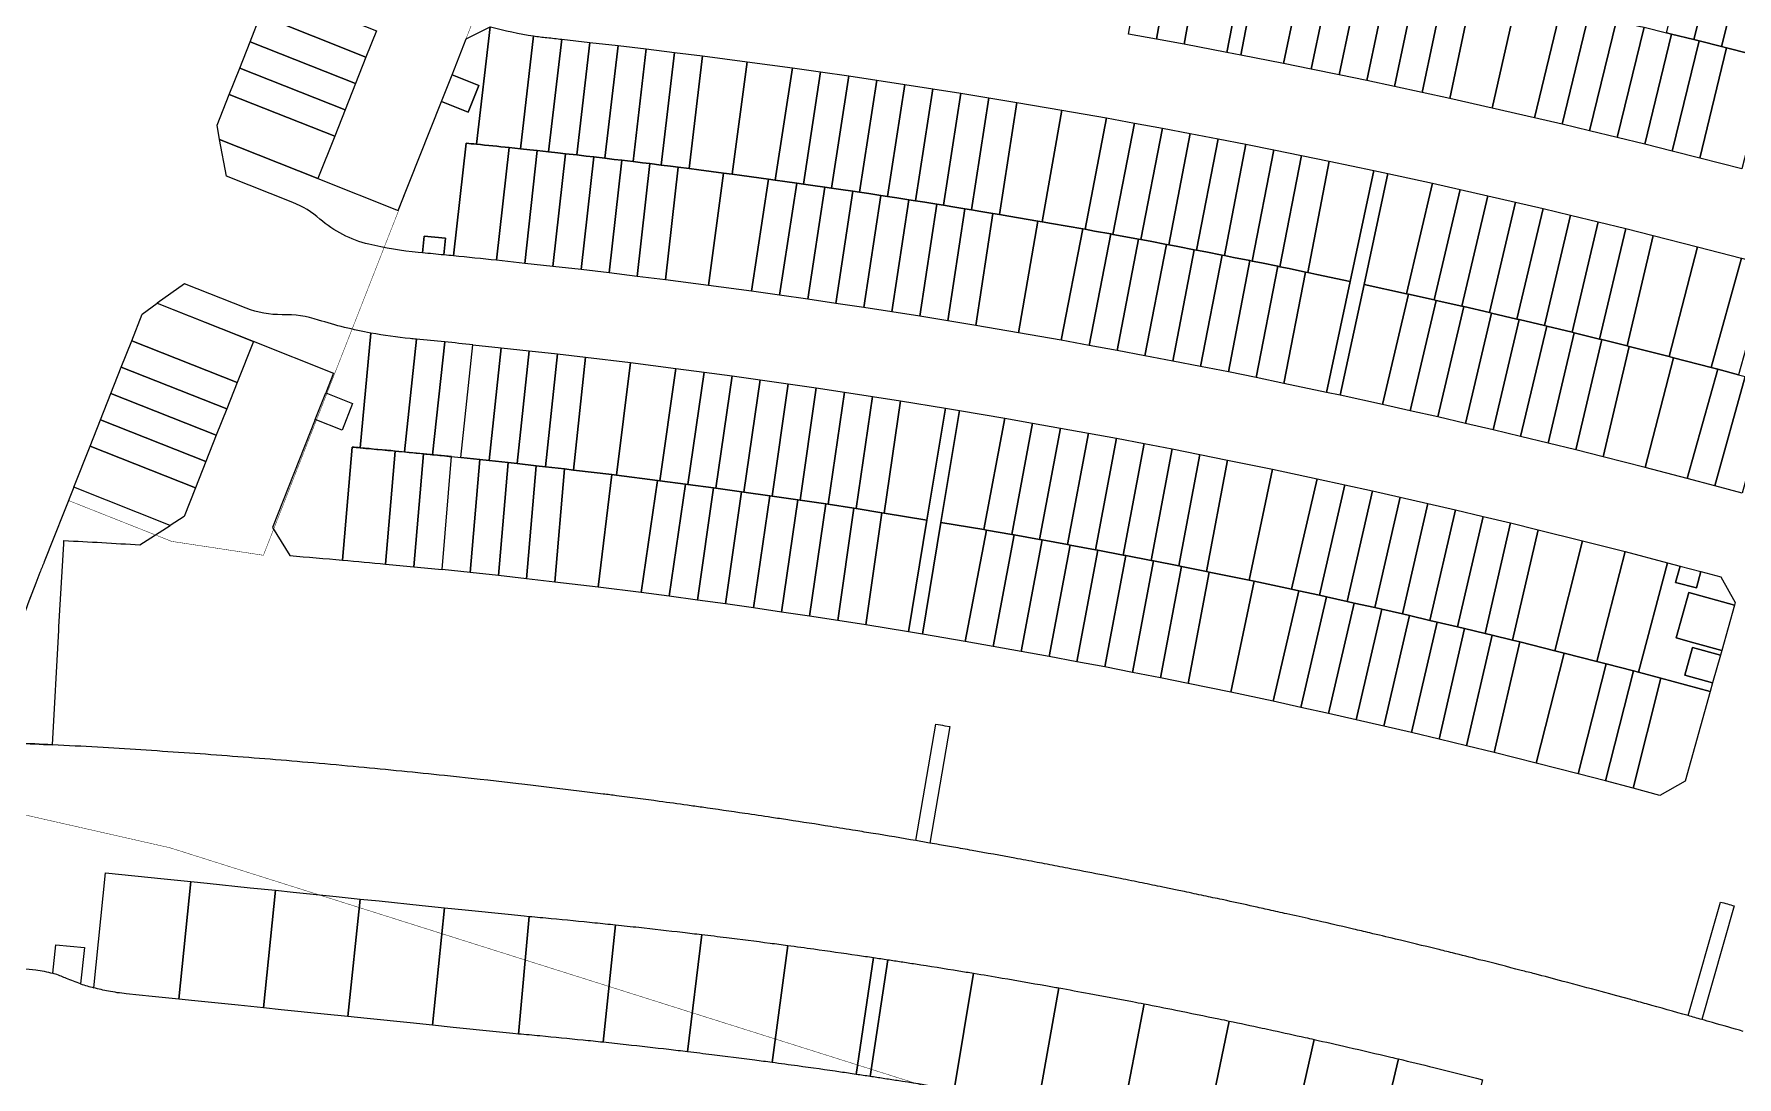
# Model space of a CAD drawing. Header units: centimetres. Extents: x -6122352 to 6876996, y -1694241 to 2592194.
# Drawn here: x -4150355 to -3789926, y -14564 to 206127 of the extents above; entities that cross this region are included whole.
import ezdxf

# ---------------------------------------------------------------- set-up
doc = ezdxf.new("R2010")
doc.units = ezdxf.units.CM
doc.header["$MEASUREMENT"] = 0
for name, color, linetype, lineweight, true_color in [('23585-XR-AR-DAMAC PLOT LIMITS$0$1-End units', 7, 'Continuous', 5, 0xf8991e), ('23585-XR-AR-DAMAC PLOT LIMITS$0$1-Open Space', 7, 'Continuous', 5, 0x90cf5a), ('23585-XR-AR-DAMAC PLOT LIMITS$0$1-Utility', 7, 'Continuous', 5, 0x8db1ff)]:
    doc.layers.add(name, color=color, linetype=linetype, lineweight=lineweight, true_color=true_color)
for name, color, linetype, lineweight in [('23585-XR-AR-DAMAC PLOT LIMITS$0$1-LV3', 231, 'Continuous', 5), ('23585-XR-AR-DAMAC PLOT LIMITS$0$1-Mid units', 41, 'Continuous', 5), ('A-ANNO-TEXT', 3, 'Continuous', 25)]:
    doc.layers.add(name, color=color, linetype=linetype, lineweight=lineweight)
doc.layers.add('23585-XR-AR-DAMAC PLOT LIMITS$0$D-Phase New', color=7, linetype='Continuous', true_color=0x000080)
doc.layers.add('23585-XR-AR-DAMAC PLOT LIMITS$0$PLOT_NUMBER', color=7, linetype='Continuous')
doc.layers.add('@MI-REF LAYER', color=7, linetype='Continuous')

# ---------------------------------------------------------------- blocks, each defined once
blk = doc.blocks.new('23585-XR-AR-DAMAC PLOT LIMITS')
at = {"layer": '23585-XR-AR-DAMAC PLOT LIMITS$0$1-End units', "color": 251, "true_color": 0x636466}
for points in [[(497066.56, 2769934.48), (497070.63, 2769937.14), (497074.56, 2769939.7), (497087.61, 2769919.55), (497079.91, 2769914.54)], [(497028.78, 2769909.02), (497030.43, 2769910.16), (497036.65, 2769914.44), (497050.01, 2769894.5), (497042.45, 2769889.29)], [(497020.94, 2769903.56), (497025.5, 2769906.74), (497028.78, 2769909.02), (497042.45, 2769889.29), (497034.91, 2769884.04)], [(497114.25, 2769886.4), (497107.33, 2769881.92), (497106.54, 2769881.41), (497093.43, 2769901.51), (497101.54, 2769906.76)], [(497106.54, 2769881.41), (497099.24, 2769876.63), (497098.85, 2769876.37), (497085.35, 2769896.22), (497093.43, 2769901.51)], [(497115.45, 2769887.17), (497128.14, 2769866.8), (497120.42, 2769861.81), (497107.33, 2769881.92), (497114.25, 2769886.4)], [(497005.65, 2769863.08), (496998.25, 2769857.63), (496983.94, 2769876.9), (496991.31, 2769882.33), (496991.67, 2769882.59)], [(497107.33, 2769881.92), (497120.42, 2769861.81), (497112.73, 2769856.77), (497099.24, 2769876.63), (497106.54, 2769881.41)], [(496995.83, 2769855.85), (496988.48, 2769850.35), (496973.87, 2769869.4), (496974.16, 2769869.62), (496981.53, 2769875.11)], [(497059.15, 2769849.38), (497051.64, 2769844.08), (497037.73, 2769863.64), (497045.66, 2769869.23)], [(497049.19, 2769842.35), (497043.35, 2769838.17), (497041.72, 2769837), (497027.43, 2769856.28), (497035.28, 2769861.9)], [(497151.43, 2769831.49), (497150.48, 2769830.88), (497145.44, 2769827.62), (497143.74, 2769826.51), (497130.65, 2769846.63), (497138.46, 2769851.68)], [(497073.03, 2769829.8), (497065.55, 2769824.53), (497051.64, 2769844.08), (497059.15, 2769849.38), (497059.54, 2769849.65)], [(497136.08, 2769821.5), (497122.87, 2769841.54), (497130.65, 2769846.63), (497143.74, 2769826.51), (497137.78, 2769822.62)], [(497063.11, 2769822.79), (497055.64, 2769817.44), (497041.34, 2769836.72), (497041.72, 2769837), (497043.35, 2769838.17), (497049.19, 2769842.35)], [(497128.41, 2769816.42), (497114.81, 2769836.19), (497122.87, 2769841.54), (497136.08, 2769821.5), (497129.7, 2769817.28)], [(497175.05, 2769823.19), (497173.68, 2769817.22), (497168.71, 2769814.06), (497155.53, 2769834.12), (497164.67, 2769839.91)], [(497003.16, 2769808.41), (497002.78, 2769808.12), (496997.46, 2769804.04), (496995.87, 2769802.82), (496981.21, 2769821.81), (496988.87, 2769827.7)], [(497137.78, 2769822.62), (497143.74, 2769826.51), (497145.44, 2769827.62), (497158.62, 2769807.56), (497150.96, 2769802.56)], [(497129.7, 2769817.28), (497136.08, 2769821.5), (497137.78, 2769822.62), (497150.96, 2769802.56), (497143.29, 2769797.49)], [(496995.87, 2769802.82), (496995.12, 2769802.23), (496990.19, 2769798.41), (496988.61, 2769797.18), (496973.58, 2769815.89), (496981.21, 2769821.81)], [(497017.08, 2769788.85), (497009.8, 2769783.25), (496995.12, 2769802.23), (496995.87, 2769802.82), (496997.46, 2769804.04), (497002.78, 2769808.12)], [(497081.39, 2769783.86), (497067.39, 2769803.35), (497075.27, 2769808.98), (497088.87, 2769789.21), (497082.25, 2769784.48)], [(497009.8, 2769783.25), (497002.54, 2769777.61), (496987.49, 2769796.3), (496988.61, 2769797.18), (496990.19, 2769798.41), (496995.12, 2769802.23)], [(497073.95, 2769778.48), (497059.55, 2769797.69), (497067.39, 2769803.35), (497081.39, 2769783.86), (497074.39, 2769778.81)], [(497082.25, 2769784.48), (497088.87, 2769789.21), (497090.13, 2769790.1), (497103.72, 2769770.32), (497096.24, 2769764.98)], [(496951.2, 2769767.11), (496950.1, 2769766.2), (496945.67, 2769762.52), (496944.13, 2769761.23), (496928.74, 2769779.64), (496936.16, 2769785.82)], [(497074.39, 2769778.81), (497081.39, 2769783.86), (497082.25, 2769784.48), (497096.24, 2769764.98), (497088.79, 2769759.6)], [(496944.13, 2769761.23), (496942.67, 2769760.01), (496938.64, 2769756.62), (496937.11, 2769755.32), (496921.42, 2769773.49), (496928.74, 2769779.64)], [(497035.55, 2769749.69), (497028.29, 2769744.04), (497013.47, 2769762.92), (497021.15, 2769768.89)], [(496965.15, 2769747.5), (496958.09, 2769741.62), (496942.67, 2769760.01), (496944.13, 2769761.23), (496945.67, 2769762.52), (496950.1, 2769766.2)], [(496958.09, 2769741.62), (496951.06, 2769735.7), (496935.28, 2769753.78), (496937.11, 2769755.32), (496938.64, 2769756.62), (496942.67, 2769760.01)], [(497025.93, 2769742.19), (497018.72, 2769736.5), (497003.52, 2769755.08), (497011.11, 2769761.07)], [(497050.37, 2769730.81), (497043.11, 2769725.17), (497028.29, 2769744.04), (497035.55, 2769749.69), (497035.98, 2769750.02)], [(497040.75, 2769723.32), (497033.54, 2769717.62), (497018.33, 2769736.19), (497018.72, 2769736.5), (497025.93, 2769742.19)], [(496974.57, 2769700.16), (496958.99, 2769718.42), (496966.38, 2769724.68), (496981.58, 2769706.1), (496981.19, 2769705.78)], [(496967.6, 2769694.18), (496951.72, 2769712.18), (496958.99, 2769718.42), (496974.57, 2769700.16), (496973.81, 2769699.51)], [(496885.56, 2769695.93), (496865.45, 2769686.16), (496862.83, 2769687.81), (496859.76, 2769694.12), (496881.35, 2769704.61)], [(496973.81, 2769699.51), (496974.57, 2769700.16), (496981.19, 2769705.78), (496996.4, 2769687.21), (496989.39, 2769681.26)], [(496966.12, 2769692.9), (496967.6, 2769694.18), (496973.81, 2769699.51), (496989.39, 2769681.26), (496982.39, 2769675.24)], [(496901.75, 2769662.6), (496905.84, 2769654.19), (496884.25, 2769643.7), (496881.62, 2769649.13), (496882.07, 2769653.04)], [(496918.56, 2769623.29), (496898.82, 2769613.71), (496894.74, 2769622.12), (496916.33, 2769632.6), (496919.16, 2769626.78)]]:
    blk.add_lwpolyline(points, close=True, dxfattribs=at)
for points in [[(496909.86, 2769731.79), (496908.07, 2769730.21, 0.001024), (496902.87, 2769725.58), (496886.53, 2769744.5), (496886.55, 2769744.58, 0.031447), (496894.14, 2769750)], [(496923.85, 2769712.12, 0.001268), (496917.02, 2769706.04), (496901.24, 2769724.13, -0.000322), (496902.87, 2769725.58, -0.001024), (496908.07, 2769730.21)], [(496924.72, 2769688.36, 0.000205), (496923.71, 2769687.45, -0.022188), (496917.27, 2769682.13), (496933.65, 2769664.06, -0.001436), (496940.6, 2769670.36)], [(496939.14, 2769669.05, 0.001136), (496933.65, 2769664.06, 0.000265), (496932.37, 2769662.89), (496948.64, 2769645.24, -0.001422), (496955.41, 2769651.4)]]:
    blk.add_lwpolyline(points, format="xyb", close=True, dxfattribs=at)
at = {"layer": '23585-XR-AR-DAMAC PLOT LIMITS$0$1-LV3', "color": 251, "true_color": 0x636466}
for points in [[(497206.41, 2769728.02), (497205.34, 2769727.32, 0.001793), (497197.71, 2769722.26, 0.001482), (497191.44, 2769718.04), (497177.42, 2769738.74, -0.001482), (497183.82, 2769743.05, -0.001793), (497191.6, 2769748.2), (497192.7, 2769748.92)], [(497191.44, 2769718.04, 0.000311), (497190.12, 2769717.15, 0.001793), (497182.57, 2769711.99, 0.000847), (497176.6, 2769707.84), (497162.32, 2769728.36, -0.000849), (497168.37, 2769732.56, -0.001797), (497176.08, 2769737.84, -0.000311), (497177.42, 2769738.74)], [(497176.6, 2769707.84, 0.00022), (497175.05, 2769706.77, 0.001331), (497169.5, 2769702.86, 0.000463), (497167.57, 2769701.49, 0.001365), (497161.91, 2769697.44), (497147.32, 2769717.75, -0.001365), (497153.1, 2769721.87, -0.000463), (497155.06, 2769723.27, -0.001334), (497160.74, 2769727.26, -0.000222), (497162.32, 2769728.36)], [(497161.91, 2769697.44, 0.000429), (497160.13, 2769696.17, 0.001793), (497152.73, 2769690.79, 0.001306), (497147.37, 2769686.84), (497132.49, 2769706.93, -0.001306), (497137.96, 2769710.96, -0.001793), (497145.51, 2769716.44, -0.000428), (497147.32, 2769717.75)], [(497147.37, 2769686.84, 0.000487), (497145.37, 2769685.36, 0.001793), (497138.05, 2769679.87, 0.001248), (497132.97, 2769676.02), (497117.82, 2769695.91, -0.001248), (497122.99, 2769699.83, -0.001793), (497130.46, 2769705.42, -0.000487), (497132.49, 2769706.93)], [(497132.97, 2769676.02, 0.000546), (497130.76, 2769674.33, 0.001793), (497123.52, 2769668.74, 0.001189), (497118.74, 2769665.01), (497103.3, 2769684.68, -0.001189), (497108.17, 2769688.48, -0.001793), (497115.56, 2769694.18, -0.000546), (497117.82, 2769695.91)], [(497118.74, 2769665.01, 0.000605), (497116.31, 2769663.1, 0.001793), (497109.15, 2769657.41, 0.000588), (497106.81, 2769655.53, 0.000542), (497104.66, 2769653.8), (497088.94, 2769673.24, -0.000542), (497091.14, 2769675.01, -0.000588), (497093.53, 2769676.93, -0.001793), (497100.83, 2769682.73, -0.000605), (497103.3, 2769684.68)], [(497102.33, 2769651.91, 0.000663), (497099.7, 2769649.77, 0.001793), (497092.63, 2769643.96, 0.001071), (497088.43, 2769640.46), (497072.4, 2769659.65, -0.001071), (497076.69, 2769663.21, -0.001793), (497083.89, 2769669.14, -0.000663), (497086.57, 2769671.32)], [(497088.43, 2769640.46, 0.000722), (497085.61, 2769638.1, 0.001793), (497078.63, 2769632.18, 0.001013), (497074.7, 2769628.82), (497058.4, 2769647.78, -0.001013), (497062.4, 2769651.21, -0.001793), (497069.52, 2769657.24, -0.000722), (497072.4, 2769659.65)], [(497074.7, 2769628.82, 0.000781), (497071.68, 2769626.22, 0.001793), (497064.79, 2769620.21, 0.000953), (497061.14, 2769617), (497044.58, 2769635.72, -0.000953), (497048.29, 2769639, -0.001793), (497055.33, 2769645.13, -0.000781), (497058.4, 2769647.78)], [(497061.14, 2769617, 0.000841), (497057.93, 2769614.15, 0.001793), (497051.12, 2769608.04, 0.000894), (497047.74, 2769604.97), (497030.92, 2769623.46, -0.000894), (497034.36, 2769626.59, -0.001793), (497041.3, 2769632.82, -0.000841), (497044.58, 2769635.72)], [(496993.73, 2769556.93), (496989.48, 2769553.14), (496985.39, 2769549.5, -0.021628), (496982.42, 2769547.08, -0.017896), (496979.8, 2769545.28), (496963.56, 2769563.55), (496972.86, 2769571.82), (496977.12, 2769575.61)]]:
    blk.add_lwpolyline(points, format="xyb", close=True, dxfattribs=at)
for points in [[(497030.92, 2769623.46), (497047.74, 2769604.97), (497046.84, 2769604.15), (497044.17, 2769601.78), (497037.34, 2769595.7), (497034.09, 2769592.81), (497017.47, 2769611.49), (497020.72, 2769614.38), (497027.56, 2769620.46), (497030.11, 2769622.73)], [(497017.47, 2769611.49), (497034.09, 2769592.81), (497030.5, 2769589.62), (497023.66, 2769583.54), (497020.64, 2769580.85), (497004.02, 2769599.53), (497007.05, 2769602.22), (497013.89, 2769608.3)], [(497004.02, 2769599.53), (497020.64, 2769580.85), (497016.83, 2769577.46), (497009.99, 2769571.38), (497007.19, 2769568.89), (496990.57, 2769587.57), (496993.37, 2769590.06), (497000.21, 2769596.14)], [(496990.57, 2769587.57), (497007.19, 2769568.89), (497003.15, 2769565.3), (496996.31, 2769559.22), (496993.73, 2769556.93), (496977.12, 2769575.61), (496979.7, 2769577.9), (496986.54, 2769583.98)]]:
    blk.add_lwpolyline(points, close=True, dxfattribs=at)
at = {"layer": '23585-XR-AR-DAMAC PLOT LIMITS$0$1-Mid units', "color": 251, "true_color": 0x636466}
for points in [[(497065.61, 2769933.86), (497052.44, 2769953.92), (497057.46, 2769957.21), (497070.63, 2769937.14), (497066.56, 2769934.48)], [(497060.6, 2769930.56), (497047.43, 2769950.62), (497052.44, 2769953.92), (497065.61, 2769933.86), (497061.54, 2769931.18)], [(497055.6, 2769927.24), (497042.43, 2769947.31), (497047.43, 2769950.62), (497060.6, 2769930.56), (497056.54, 2769927.87)], [(497061.54, 2769931.18), (497065.61, 2769933.86), (497066.56, 2769934.48), (497079.91, 2769914.54), (497074.9, 2769911.24)], [(497056.54, 2769927.87), (497060.6, 2769930.56), (497061.54, 2769931.18), (497074.9, 2769911.24), (497069.9, 2769907.93)], [(497051.55, 2769924.54), (497055.6, 2769927.24), (497056.54, 2769927.87), (497069.9, 2769907.93), (497064.91, 2769904.6)], [(497046.57, 2769921.19), (497050.61, 2769923.91), (497051.55, 2769924.54), (497064.91, 2769904.6), (497059.93, 2769901.25)], [(497041.6, 2769917.82), (497045.63, 2769920.55), (497046.57, 2769921.19), (497059.93, 2769901.25), (497054.96, 2769897.88)], [(497036.65, 2769914.44), (497038.03, 2769915.39), (497041.6, 2769917.82), (497054.96, 2769897.88), (497050.01, 2769894.5)], [(497119.3, 2769889.64), (497115.45, 2769887.17), (497114.25, 2769886.4), (497101.54, 2769906.76), (497106.59, 2769910)], [(497016.03, 2769900.1), (497020.58, 2769903.3), (497020.94, 2769903.56), (497034.91, 2769884.04), (497030, 2769880.59)], [(497011.13, 2769896.63), (497015.67, 2769899.85), (497016.03, 2769900.1), (497030, 2769880.59), (497025.11, 2769877.12)], [(497006.25, 2769893.15), (497010.77, 2769896.38), (497011.13, 2769896.63), (497025.11, 2769877.12), (497020.22, 2769873.64)], [(497098.85, 2769876.37), (497094.24, 2769873.32), (497093.85, 2769873.05), (497080.35, 2769892.9), (497085.35, 2769896.22)], [(497001.38, 2769889.65), (497005.89, 2769892.89), (497006.25, 2769893.15), (497020.22, 2769873.64), (497015.35, 2769870.14)], [(497093.85, 2769873.05), (497089.25, 2769869.99), (497088.85, 2769869.72), (497075.36, 2769889.57), (497080.35, 2769892.9)], [(497125.56, 2769893.63), (497138.26, 2769873.26), (497133.19, 2769870.04), (497120.5, 2769890.41), (497124.36, 2769892.86)], [(496996.52, 2769886.13), (497001.02, 2769889.39), (497001.38, 2769889.65), (497015.35, 2769870.14), (497010.49, 2769866.62)], [(497088.85, 2769869.72), (497084.27, 2769866.64), (497083.87, 2769866.38), (497070.38, 2769886.22), (497075.36, 2769889.57)], [(497120.5, 2769890.41), (497133.19, 2769870.04), (497128.14, 2769866.8), (497115.45, 2769887.17), (497119.3, 2769889.64)], [(497010.49, 2769866.62), (497005.65, 2769863.08), (496991.67, 2769882.59), (496996.16, 2769885.87), (496996.52, 2769886.13)], [(497083.87, 2769866.38), (497079.3, 2769863.28), (497078.91, 2769863.01), (497065.41, 2769882.86), (497070.38, 2769886.22)], [(497078.91, 2769863.01), (497074.34, 2769859.9), (497073.95, 2769859.63), (497060.46, 2769879.48), (497065.41, 2769882.86)], [(497073.95, 2769859.63), (497069.4, 2769856.5), (497069.01, 2769856.23), (497055.51, 2769876.08), (497060.46, 2769879.48)], [(497099.24, 2769876.63), (497112.73, 2769856.77), (497107.73, 2769853.46), (497094.24, 2769873.32), (497098.85, 2769876.37)], [(497069.01, 2769856.23), (497064.46, 2769853.08), (497064.07, 2769852.81), (497050.58, 2769872.66), (497055.51, 2769876.08)], [(497094.24, 2769873.32), (497107.73, 2769853.46), (497102.74, 2769850.14), (497089.25, 2769869.99), (497093.85, 2769873.05)], [(496969.08, 2769865.78), (496969.37, 2769866.01), (496973.87, 2769869.4), (496988.48, 2769850.35), (496983.69, 2769846.74)], [(497064.07, 2769852.81), (497059.54, 2769849.65), (497059.15, 2769849.38), (497045.66, 2769869.23), (497050.58, 2769872.66)], [(497089.25, 2769869.99), (497102.74, 2769850.14), (497097.75, 2769846.79), (497084.27, 2769866.64), (497088.85, 2769869.72)], [(496964.3, 2769862.16), (496964.59, 2769862.38), (496969.08, 2769865.78), (496983.69, 2769846.74), (496978.91, 2769843.12)], [(497084.27, 2769866.64), (497097.75, 2769846.79), (497092.79, 2769843.43), (497079.3, 2769863.28), (497083.87, 2769866.38)], [(497079.3, 2769863.28), (497092.79, 2769843.43), (497087.83, 2769840.05), (497074.34, 2769859.9), (497078.91, 2769863.01)], [(497074.34, 2769859.9), (497087.83, 2769840.05), (497082.88, 2769836.65), (497069.4, 2769856.5), (497073.95, 2769859.63)], [(497041.72, 2769837), (497041.34, 2769836.72), (497038.48, 2769834.66), (497036.86, 2769833.49), (497022.57, 2769852.77), (497027.43, 2769856.28)], [(497069.4, 2769856.5), (497082.88, 2769836.65), (497077.95, 2769833.23), (497064.46, 2769853.08), (497069.01, 2769856.23)], [(497036.86, 2769833.49), (497036.47, 2769833.21), (497033.63, 2769831.14), (497032.01, 2769829.95), (497017.71, 2769849.23), (497022.57, 2769852.77)], [(497064.46, 2769853.08), (497077.95, 2769833.23), (497073.03, 2769829.8), (497059.54, 2769849.65), (497064.07, 2769852.81)], [(497032.01, 2769829.95), (497031.62, 2769829.67), (497028.78, 2769827.59), (497027.17, 2769826.41), (497012.88, 2769845.69), (497017.71, 2769849.23)], [(497027.17, 2769826.41), (497026.78, 2769826.12), (497023.95, 2769824.03), (497022.34, 2769822.84), (497008.05, 2769842.12), (497012.88, 2769845.69)], [(497022.34, 2769822.84), (497021.96, 2769822.56), (497019.13, 2769820.46), (497017.53, 2769819.26), (497003.24, 2769838.54), (497008.05, 2769842.12)], [(497017.53, 2769819.26), (497017.15, 2769818.98), (497014.33, 2769816.87), (497012.73, 2769815.66), (496998.43, 2769834.94), (497003.24, 2769838.54)], [(497012.73, 2769815.66), (497012.35, 2769815.38), (497009.54, 2769813.26), (497007.94, 2769812.05), (496993.65, 2769831.33), (496998.43, 2769834.94)], [(497055.64, 2769817.44), (497050.77, 2769813.93), (497036.47, 2769833.21), (497036.86, 2769833.49), (497038.48, 2769834.66), (497041.34, 2769836.72)], [(497123.43, 2769813.08), (497109.82, 2769832.85), (497114.81, 2769836.19), (497128.41, 2769816.42), (497124.71, 2769813.94)], [(497168.71, 2769814.06), (497163.66, 2769810.82), (497150.48, 2769830.88), (497151.43, 2769831.49), (497155.53, 2769834.12)], [(497007.94, 2769812.05), (497007.56, 2769811.76), (497004.76, 2769809.63), (497003.16, 2769808.41), (496988.87, 2769827.7), (496993.65, 2769831.33)], [(497050.77, 2769813.93), (497045.92, 2769810.4), (497031.62, 2769829.67), (497032.01, 2769829.95), (497033.63, 2769831.14), (497036.47, 2769833.21)], [(497118.45, 2769809.73), (497104.85, 2769829.5), (497109.82, 2769832.85), (497123.43, 2769813.08), (497119.73, 2769810.59)], [(497145.44, 2769827.62), (497150.48, 2769830.88), (497163.66, 2769810.82), (497158.62, 2769807.56)], [(497041.08, 2769806.85), (497036.26, 2769803.28), (497021.96, 2769822.56), (497022.34, 2769822.84), (497023.95, 2769824.03), (497026.78, 2769826.12)], [(497045.92, 2769810.4), (497041.08, 2769806.85), (497026.78, 2769826.12), (497027.17, 2769826.41), (497028.78, 2769827.59), (497031.62, 2769829.67)], [(497108.54, 2769802.96), (497094.94, 2769822.73), (497099.89, 2769826.12), (497113.49, 2769806.35), (497109.82, 2769803.83)], [(497113.49, 2769806.35), (497099.89, 2769826.12), (497104.85, 2769829.5), (497118.45, 2769809.73), (497114.77, 2769807.22)], [(497036.26, 2769803.28), (497031.44, 2769799.7), (497017.15, 2769818.98), (497017.53, 2769819.26), (497019.13, 2769820.46), (497021.96, 2769822.56)], [(497103.61, 2769799.55), (497090, 2769819.32), (497094.94, 2769822.73), (497108.54, 2769802.96), (497104.88, 2769800.43)], [(497031.44, 2769799.7), (497026.65, 2769796.1), (497012.35, 2769815.38), (497012.73, 2769815.66), (497014.33, 2769816.87), (497017.15, 2769818.98)], [(497098.68, 2769796.12), (497085.08, 2769815.89), (497090, 2769819.32), (497103.61, 2769799.55), (497099.95, 2769797)], [(496988.61, 2769797.18), (496987.49, 2769796.3), (496985.47, 2769794.72), (496983.89, 2769793.48), (496968.86, 2769812.19), (496973.58, 2769815.89)], [(497026.65, 2769796.1), (497021.86, 2769792.48), (497007.56, 2769811.76), (497007.94, 2769812.05), (497009.54, 2769813.26), (497012.35, 2769815.38)], [(497093.77, 2769792.67), (497080.17, 2769812.44), (497085.08, 2769815.89), (497098.68, 2769796.12), (497095.04, 2769793.56)], [(497124.71, 2769813.94), (497128.41, 2769816.42), (497129.7, 2769817.28), (497143.29, 2769797.49), (497138.3, 2769794.16)], [(496983.89, 2769793.48), (496982.77, 2769792.6), (496980.75, 2769791.01), (496979.18, 2769789.76), (496964.15, 2769808.47), (496968.86, 2769812.19)], [(497021.86, 2769792.48), (497017.08, 2769788.85), (497002.78, 2769808.12), (497003.16, 2769808.41), (497004.76, 2769809.63), (497007.56, 2769811.76)], [(497088.87, 2769789.21), (497075.27, 2769808.98), (497080.17, 2769812.44), (497093.77, 2769792.67), (497090.13, 2769790.1)], [(497119.73, 2769810.59), (497123.43, 2769813.08), (497124.71, 2769813.94), (497138.3, 2769794.16), (497133.32, 2769790.81)], [(496979.18, 2769789.76), (496978.06, 2769788.88), (496976.05, 2769787.28), (496974.48, 2769786.03), (496959.45, 2769804.74), (496964.15, 2769808.47)], [(497114.77, 2769807.22), (497118.45, 2769809.73), (497119.73, 2769810.59), (497133.32, 2769790.81), (497128.36, 2769787.44)], [(496974.48, 2769786.03), (496973.37, 2769785.14), (496971.36, 2769783.53), (496969.8, 2769782.28), (496954.77, 2769800.99), (496959.45, 2769804.74)], [(497109.82, 2769803.83), (497113.49, 2769806.35), (497114.77, 2769807.22), (497128.36, 2769787.44), (497123.41, 2769784.05)], [(496969.8, 2769782.28), (496968.69, 2769781.38), (496966.69, 2769779.77), (496965.13, 2769778.51), (496950.1, 2769797.22), (496954.77, 2769800.99)], [(497104.88, 2769800.43), (497108.54, 2769802.96), (497109.82, 2769803.83), (497123.41, 2769784.05), (497118.47, 2769780.65)], [(497069.1, 2769774.95), (497054.7, 2769794.15), (497059.55, 2769797.69), (497073.95, 2769778.48), (497069.54, 2769775.27)], [(497099.95, 2769797), (497103.61, 2769799.55), (497104.88, 2769800.43), (497118.47, 2769780.65), (497113.54, 2769777.22)], [(496965.13, 2769778.51), (496964.02, 2769777.61), (496962.03, 2769775.99), (496960.47, 2769774.73), (496945.44, 2769793.44), (496950.1, 2769797.22)], [(497002.54, 2769777.61), (496997.82, 2769773.9), (496982.77, 2769792.6), (496983.89, 2769793.48), (496985.47, 2769794.72), (496987.49, 2769796.3)], [(497064.27, 2769771.39), (497049.87, 2769790.59), (497054.7, 2769794.15), (497069.1, 2769774.95), (497064.71, 2769771.72)], [(497095.04, 2769793.56), (497098.68, 2769796.12), (497099.95, 2769797), (497113.54, 2769777.22), (497108.62, 2769773.78)], [(496960.47, 2769774.73), (496959.37, 2769773.83), (496957.38, 2769772.2), (496955.83, 2769770.93), (496940.79, 2769789.64), (496945.44, 2769793.44)], [(496997.82, 2769773.9), (496993.11, 2769770.18), (496978.06, 2769788.88), (496979.18, 2769789.76), (496980.75, 2769791.01), (496982.77, 2769792.6)], [(497059.45, 2769767.82), (497045.05, 2769787.02), (497049.87, 2769790.59), (497064.27, 2769771.39), (497059.89, 2769768.14)], [(497090.13, 2769790.1), (497093.77, 2769792.67), (497095.04, 2769793.56), (497108.62, 2769773.78), (497103.72, 2769770.32)], [(496955.83, 2769770.93), (496954.73, 2769770.02), (496952.74, 2769768.39), (496951.2, 2769767.11), (496936.16, 2769785.82), (496940.79, 2769789.64)], [(496993.11, 2769770.18), (496988.42, 2769766.44), (496973.37, 2769785.14), (496974.48, 2769786.03), (496976.05, 2769787.28), (496978.06, 2769788.88)], [(497054.64, 2769764.23), (497040.24, 2769783.43), (497045.05, 2769787.02), (497059.45, 2769767.82), (497055.08, 2769764.55)], [(496988.42, 2769766.44), (496983.74, 2769762.69), (496968.69, 2769781.38), (496969.8, 2769782.28), (496971.36, 2769783.53), (496973.37, 2769785.14)], [(497049.85, 2769760.62), (497035.45, 2769779.82), (497040.24, 2769783.43), (497054.64, 2769764.23), (497050.29, 2769760.95)], [(496983.74, 2769762.69), (496979.07, 2769758.92), (496964.02, 2769777.61), (496965.13, 2769778.51), (496966.69, 2769779.77), (496968.69, 2769781.38)], [(497045.07, 2769756.99), (497030.67, 2769776.19), (497035.45, 2769779.82), (497049.85, 2769760.62), (497045.5, 2769757.32)], [(496979.07, 2769758.92), (496974.42, 2769755.13), (496959.37, 2769773.83), (496960.47, 2769774.73), (496962.03, 2769775.99), (496964.02, 2769777.61)], [(497040.3, 2769753.35), (497025.9, 2769772.55), (497030.67, 2769776.19), (497045.07, 2769756.99), (497040.74, 2769753.68)], [(497069.54, 2769775.27), (497073.95, 2769778.48), (497074.39, 2769778.81), (497088.79, 2769759.6), (497083.94, 2769756.06)], [(496937.11, 2769755.32), (496935.28, 2769753.78), (496934.06, 2769752.74), (496932.53, 2769751.44), (496916.84, 2769769.6), (496921.42, 2769773.49)], [(496974.42, 2769755.13), (496969.78, 2769751.33), (496954.73, 2769770.02), (496955.83, 2769770.93), (496957.38, 2769772.2), (496959.37, 2769773.83)], [(497035.98, 2769750.02), (497035.55, 2769749.69), (497021.15, 2769768.89), (497025.9, 2769772.55), (497040.3, 2769753.35)], [(497064.71, 2769771.72), (497069.1, 2769774.95), (497069.54, 2769775.27), (497083.94, 2769756.06), (497079.1, 2769752.51)], [(496932.53, 2769751.44), (496930.71, 2769749.89), (496929.49, 2769748.85), (496927.97, 2769747.54), (496912.28, 2769765.71), (496916.84, 2769769.6)], [(496969.78, 2769751.33), (496965.15, 2769747.5), (496950.1, 2769766.2), (496951.2, 2769767.11), (496952.74, 2769768.39), (496954.73, 2769770.02)], [(497059.89, 2769768.14), (497064.27, 2769771.39), (497064.71, 2769771.72), (497079.1, 2769752.51), (497074.28, 2769748.94)], [(496927.97, 2769747.54), (496926.16, 2769745.99), (496924.94, 2769744.94), (496923.42, 2769743.63), (496907.73, 2769761.79), (496912.28, 2769765.71)], [(497055.08, 2769764.55), (497059.45, 2769767.82), (497059.89, 2769768.14), (497074.28, 2769748.94), (497069.47, 2769745.35)], [(496923.42, 2769743.63), (496921.62, 2769742.07), (496920.4, 2769741.01), (496918.89, 2769739.7), (496903.2, 2769757.86), (496907.73, 2769761.79)], [(497050.29, 2769760.95), (497054.64, 2769764.23), (497055.08, 2769764.55), (497069.47, 2769745.35), (497064.68, 2769741.74)], [(496918.89, 2769739.7), (496917.09, 2769738.13), (496915.88, 2769737.07), (496914.37, 2769735.75), (496898.68, 2769753.91), (496903.2, 2769757.86)], [(497045.5, 2769757.32), (497049.85, 2769760.62), (497050.29, 2769760.95), (497064.68, 2769741.74), (497059.9, 2769738.12)], [(497014.03, 2769732.76), (496998.83, 2769751.34), (497003.52, 2769755.08), (497018.72, 2769736.5), (497018.33, 2769736.19)], [(497040.74, 2769753.68), (497045.07, 2769756.99), (497045.5, 2769757.32), (497059.9, 2769738.12), (497055.13, 2769734.47)], [(496935.28, 2769753.78), (496951.06, 2769735.7), (496946.49, 2769731.81), (496930.71, 2769749.89), (496932.53, 2769751.44), (496934.06, 2769752.74)], [(497009.35, 2769729.01), (496994.15, 2769747.58), (496998.83, 2769751.34), (497014.03, 2769732.76), (497013.64, 2769732.45)], [(497055.13, 2769734.47), (497050.37, 2769730.81), (497035.98, 2769750.02), (497040.3, 2769753.35), (497040.74, 2769753.68)], [(496946.49, 2769731.81), (496941.94, 2769727.9), (496926.16, 2769745.99), (496927.97, 2769747.54), (496929.49, 2769748.85), (496930.71, 2769749.89)], [(497004.69, 2769725.23), (496989.49, 2769743.8), (496994.15, 2769747.58), (497009.35, 2769729.01), (497008.96, 2769728.69)], [(496941.94, 2769727.9), (496937.4, 2769723.98), (496921.62, 2769742.07), (496923.42, 2769743.63), (496924.94, 2769744.94), (496926.16, 2769745.99)], [(497000.04, 2769721.44), (496984.84, 2769740.01), (496989.49, 2769743.8), (497004.69, 2769725.23), (497004.3, 2769724.91)], [(496937.4, 2769723.98), (496932.87, 2769720.05), (496917.09, 2769738.13), (496918.89, 2769739.7), (496920.4, 2769741.01), (496921.62, 2769742.07)], [(496995.4, 2769717.63), (496980.2, 2769736.2), (496984.84, 2769740.01), (497000.04, 2769721.44), (496999.65, 2769721.12)], [(496917.09, 2769738.13), (496932.87, 2769720.05), (496928.36, 2769716.09), (496912.57, 2769734.18), (496914.37, 2769735.75), (496915.88, 2769737.07)], [(496990.78, 2769713.8), (496975.58, 2769732.38), (496980.2, 2769736.2), (496995.4, 2769717.63), (496995.01, 2769717.31)], [(497013.64, 2769732.45), (497014.03, 2769732.76), (497018.33, 2769736.19), (497033.54, 2769717.62), (497028.85, 2769713.88)], [(496928.36, 2769716.09), (496923.85, 2769712.12), (496908.07, 2769730.21), (496909.86, 2769731.79), (496911.37, 2769733.11), (496912.57, 2769734.18)], [(496986.17, 2769709.96), (496970.97, 2769728.54), (496975.58, 2769732.38), (496990.78, 2769713.8), (496990.39, 2769713.48)], [(497008.96, 2769728.69), (497009.35, 2769729.01), (497013.64, 2769732.45), (497028.85, 2769713.88), (497024.17, 2769710.12)], [(496873.48, 2769720.8), (496851.9, 2769710.32), (496849.27, 2769715.71), (496870.86, 2769726.2)], [(496981.58, 2769706.1), (496966.38, 2769724.68), (496970.97, 2769728.54), (496986.17, 2769709.96), (496985.79, 2769709.64)], [(497004.3, 2769724.91), (497004.69, 2769725.23), (497008.96, 2769728.69), (497024.17, 2769710.12), (497019.5, 2769706.35)], [(496999.65, 2769721.12), (497000.04, 2769721.44), (497004.3, 2769724.91), (497019.5, 2769706.35), (497014.86, 2769702.55)], [(496876.11, 2769715.41), (496854.52, 2769704.92), (496851.9, 2769710.32), (496873.48, 2769720.8)], [(496995.01, 2769717.31), (496995.4, 2769717.63), (496999.65, 2769721.12), (497014.86, 2769702.55), (497010.22, 2769698.74)], [(496878.73, 2769710.01), (496857.14, 2769699.52), (496854.52, 2769704.92), (496876.11, 2769715.41)], [(496990.39, 2769713.48), (496990.78, 2769713.8), (496995.01, 2769717.31), (497010.22, 2769698.74), (497005.6, 2769694.92)], [(496963.06, 2769690.25), (496947.18, 2769708.25), (496951.72, 2769712.18), (496967.6, 2769694.18), (496966.12, 2769692.9)], [(496985.79, 2769709.64), (496986.17, 2769709.96), (496990.39, 2769713.48), (497005.6, 2769694.92), (497000.99, 2769691.07)], [(496881.35, 2769704.61), (496859.76, 2769694.12), (496857.14, 2769699.52), (496878.73, 2769710.01)], [(496958.54, 2769686.3), (496942.66, 2769704.3), (496947.18, 2769708.25), (496963.06, 2769690.25), (496961.58, 2769688.96)], [(496981.19, 2769705.78), (496981.58, 2769706.1), (496985.79, 2769709.64), (497000.99, 2769691.07), (496996.4, 2769687.21)], [(496954.03, 2769682.34), (496938.16, 2769700.34), (496942.66, 2769704.3), (496958.54, 2769686.3), (496957.07, 2769685.01)], [(496949.54, 2769678.37), (496933.66, 2769696.36), (496938.16, 2769700.34), (496954.03, 2769682.34), (496952.56, 2769681.05)], [(496961.58, 2769688.96), (496963.06, 2769690.25), (496966.12, 2769692.9), (496982.39, 2769675.24), (496977.86, 2769671.31)], [(496957.07, 2769685.01), (496958.54, 2769686.3), (496961.58, 2769688.96), (496977.86, 2769671.31), (496973.34, 2769667.36)], [(496952.56, 2769681.05), (496954.03, 2769682.34), (496957.07, 2769685.01), (496973.34, 2769667.36), (496968.83, 2769663.39)], [(496968.83, 2769663.39), (496964.34, 2769659.41), (496948.07, 2769677.06), (496949.54, 2769678.37), (496952.56, 2769681.05)], [(496905.84, 2769654.19), (496908.46, 2769648.79), (496886.87, 2769638.31), (496884.25, 2769643.7)], [(496911.08, 2769643.4), (496889.49, 2769632.91), (496886.87, 2769638.31), (496908.46, 2769648.79)], [(496913.7, 2769638), (496892.12, 2769627.51), (496889.49, 2769632.91), (496911.08, 2769643.4)], [(496916.33, 2769632.6), (496894.74, 2769622.12), (496892.12, 2769627.51), (496913.7, 2769638)]]:
    blk.add_lwpolyline(points, close=True, dxfattribs=at)
for points in [[(496914.37, 2769735.75), (496912.57, 2769734.18), (496911.37, 2769733.11), (496909.86, 2769731.79), (496894.14, 2769750, 0.009628), (496896.32, 2769751.84, -0.00023), (496898.68, 2769753.91)], [(496933.66, 2769696.36, 0.000745), (496929.19, 2769692.37), (496945.06, 2769674.37, -0.000618), (496948.07, 2769677.06), (496948.07, 2769677.06), (496949.54, 2769678.37)], [(496929.19, 2769692.37, 0.000905), (496924.72, 2769688.36), (496940.6, 2769670.36, -0.000618), (496943.6, 2769673.06, -0.0003), (496945.06, 2769674.37)], [(496948.07, 2769677.06, 0.000919), (496943.6, 2769673.06), (496959.87, 2769655.41, -0.000776), (496964.34, 2769659.41)], [(496943.6, 2769673.06, 0.000918), (496939.14, 2769669.05), (496955.41, 2769651.4, -0.000932), (496959.87, 2769655.41)]]:
    blk.add_lwpolyline(points, format="xyb", close=True, dxfattribs=at)
at = {"layer": '23585-XR-AR-DAMAC PLOT LIMITS$0$1-Open Space', "color": 251, "true_color": 0x636466}
for points in [[(496825.54, 2769844.4, -0.036291), (497294.63, 2770172.04, 0.415653)], [(497222.42, 2769796.48, 0.001077), (497216.66, 2769792.97, 0.00038), (497214.63, 2769791.72, 0.000479), (497212.08, 2769790.15, 0.001461), (497204.31, 2769785.32, 0.000555), (497201.36, 2769783.48), (497198.82, 2769781.88), (497198.13, 2769781.44), (497197.49, 2769781.04), (497196.56, 2769780.45), (497195.88, 2769780.02, 0.001333), (497188.85, 2769775.53, 0.000986), (497183.65, 2769772.19, 0.000475), (497181.16, 2769770.57, 0.001461), (497173.5, 2769765.56, 0.000938), (497168.6, 2769762.32, 0.000523), (497165.87, 2769760.51, 0.001461), (497158.28, 2769755.41, 0.00089), (497153.66, 2769752.28, 0.000571), (497150.71, 2769750.27, 0.001461), (497143.17, 2769745.08, 0.000842), (497138.84, 2769742.07, 0.000619), (497135.66, 2769739.85, 0.000542), (497132.88, 2769737.9, 0.000919), (497128.18, 2769734.58), (497127.34, 2769733.98, 0.000629), (497124.13, 2769731.69, 0.000668), (497120.73, 2769729.26, 0.000257), (497119.43, 2769728.32), (497116.92, 2769726.51, 0.00071), (497113.32, 2769723.9, 0.000745), (497109.55, 2769721.15), (497108.64, 2769720.48), (497108.33, 2769720.25), (497106.62, 2769719), (497105.94, 2769718.49, 0.0011), (497100.4, 2769714.4, 0.000361), (497098.58, 2769713.05, 0.000697), (497095.08, 2769710.43, 0.000763), (497091.26, 2769707.56, 0.001461), (497083.97, 2769702.02, 0.00065), (497080.74, 2769699.55), (497078.36, 2769697.72, 0.000332), (497076.72, 2769696.45, 0.000479), (497074.35, 2769694.61, 0.001461), (497067.13, 2769688.98, 0.000603), (497064.17, 2769686.64, 0.000858), (497059.95, 2769683.31, 0.001461), (497052.81, 2769677.59, 0.000554), (497050.11, 2769675.41, 0.000907), (497045.7, 2769671.83, 0.001461), (497038.62, 2769666.04, 0.000506), (497036.18, 2769664.02, 0.000955), (497031.57, 2769660.2, 0.001461), (497024.56, 2769654.32, 0.000458), (497022.37, 2769652.46), (497018.08, 2769648.81), (497017.59, 2769648.39), (497013.64, 2769645.02), (497010.65, 2769642.43), (497009.22, 2769641.2), (497008.71, 2769640.75), (497003.74, 2769636.43), (497002.52, 2769635.36), (496996.85, 2769630.37, 0.001458), (496990.03, 2769624.3, 0.001461), (496983.23, 2769618.18, 0.001538), (496976.11, 2769611.69, 0.001461), (496969.38, 2769605.48, 0.001461), (496962.69, 2769599.24, 0.001461), (496956.04, 2769592.96, 0.001464), (496949.41, 2769586.62, 0.001461), (496942.83, 2769580.26, 0.001531), (496935.97, 2769573.56, 0.002392), (496925.35, 2769562.99, 0.019605)], [(496956.68, 2769528.06), (496968.73, 2769538.77, -0.045849), (496971.68, 2769540.95), (496967.63, 2769545.5), (496972.18, 2769549.56), (496977.31, 2769543.8, 0.016367), (496979.8, 2769545.28), (496963.56, 2769563.55), (496972.86, 2769571.82), (496977.12, 2769575.61), (496979.7, 2769577.9), (496986.54, 2769583.98), (496990.57, 2769587.57), (496993.37, 2769590.06), (497000.21, 2769596.14), (497004.02, 2769599.53), (497007.05, 2769602.22), (497013.89, 2769608.3), (497017.47, 2769611.49), (497020.72, 2769614.38), (497027.56, 2769620.46), (497030.11, 2769622.73), (497030.92, 2769623.46, -0.000894), (497034.36, 2769626.59, -0.001793), (497041.3, 2769632.82, -0.000841), (497044.58, 2769635.72, -0.000953), (497048.29, 2769639, -0.001793), (497055.33, 2769645.13, -0.000781), (497058.4, 2769647.78, -0.001013), (497062.4, 2769651.21, -0.001793), (497069.52, 2769657.24, -0.000722), (497072.4, 2769659.65, -0.001071), (497076.69, 2769663.21, -0.001793), (497083.89, 2769669.14, -0.000663), (497086.57, 2769671.32, -0.000588), (497088.94, 2769673.24, -0.000542), (497091.14, 2769675.01, -0.000588), (497093.53, 2769676.93, -0.001793), (497100.83, 2769682.73, -0.000605), (497103.3, 2769684.68, -0.001189), (497108.17, 2769688.48, -0.001793), (497115.56, 2769694.18, -0.000546), (497117.82, 2769695.91, -0.001248), (497122.99, 2769699.83, -0.001793), (497130.46, 2769705.42, -0.000487), (497132.49, 2769706.93, -0.001306), (497137.96, 2769710.96, -0.001793), (497145.51, 2769716.44, -0.000428), (497147.32, 2769717.75, -0.001365), (497153.1, 2769721.87, -0.000463), (497155.06, 2769723.27, -0.001334), (497160.74, 2769727.26, -0.000222), (497162.32, 2769728.36, -0.000849), (497168.37, 2769732.56, -0.001797), (497176.08, 2769737.84, -0.000311), (497177.42, 2769738.74, -0.001482), (497183.82, 2769743.05, -0.001793), (497191.6, 2769748.2)]]:
    blk.add_lwpolyline(points, format="xyb", dxfattribs=at)
for points in [[(496983.94, 2769876.9), (496998.25, 2769857.63), (496995.83, 2769855.85), (496981.53, 2769875.11), (496967.22, 2769894.38), (496969.62, 2769896.17)], [(497051.64, 2769844.08), (497065.55, 2769824.53), (497063.11, 2769822.79), (497049.19, 2769842.35), (497035.28, 2769861.9), (497037.73, 2769863.64)], [(497164.67, 2769839.91), (497155.53, 2769834.12), (497151.43, 2769831.49), (497138.46, 2769851.68), (497140.76, 2769853.15), (497142.69, 2769850.12), (497146.54, 2769852.58), (497144.61, 2769855.6), (497148.3, 2769857.96), (497154.32, 2769856.57), (497154.65, 2769856.06), (497146.15, 2769850.78), (497151.43, 2769842.29), (497154.73, 2769844.34), (497159.92, 2769847.56), (497160.45, 2769846.71), (497155.26, 2769843.49), (497158.47, 2769838.3), (497163.67, 2769841.53)], [(497028.29, 2769744.04), (497043.11, 2769725.17), (497040.75, 2769723.32), (497025.93, 2769742.19), (497011.11, 2769761.07), (497013.47, 2769762.92)]]:
    blk.add_lwpolyline(points, close=True, dxfattribs=at)
for points in [[(497214.63, 2769791.72, 0.000479), (497212.08, 2769790.15), (497198.99, 2769811.45, -0.000471), (497201.54, 2769813.03)], [(496902.87, 2769725.58, 0.000322), (496901.24, 2769724.13), (496917.02, 2769706.04, 0.000302), (496915.51, 2769704.69), (496913.11, 2769707.36), (496909.72, 2769704.3), (496912.12, 2769701.63), (496911.45, 2769701.03, -0.035074), (496903.08, 2769694.48, -0.120977), (496892.18, 2769690.46, 0.08507), (496885.7, 2769688.57), (496872.13, 2769681.98), (496865.45, 2769686.16), (496885.56, 2769695.93), (496902.03, 2769703.93), (496891.2, 2769726.22), (496896.68, 2769728.89), (496894.02, 2769734.37), (496888.53, 2769731.71), (496884.96, 2769739.06), (496886.53, 2769744.5)], [(497076.72, 2769696.45, 0.000479), (497074.35, 2769694.61), (497059.06, 2769714.4, -0.0003), (497060.57, 2769715.57), (497061.44, 2769716.23)], [(496932.37, 2769662.89, -0.000265), (496933.65, 2769664.06), (496917.27, 2769682.13, -0.030458), (496907.72, 2769675.8, 0.080088), (496901.71, 2769670.91, -0.098187), (496895.51, 2769666.21), (496882.89, 2769660.08), (496882.07, 2769653.04), (496901.71, 2769662.58), (496901.71, 2769662.58), (496918.17, 2769670.58), (496920.12, 2769666.55), (496925.61, 2769669.22), (496928.28, 2769663.73), (496922.79, 2769661.07), (496933.53, 2769638.95), (496940.4, 2769637.66, -0.001739), (496948.64, 2769645.24)], [(497104.66, 2769653.8, 0.000588), (497102.33, 2769651.91), (497086.57, 2769671.32, -0.000588), (497088.94, 2769673.24)], [(496919.01, 2769590.91), (496918.5, 2769591.44), (496906.25, 2769604.02), (496905.74, 2769604.55, -0.002502), (496917.27, 2769615.79), (496918.59, 2769623.31), (496898.82, 2769613.71), (496906.25, 2769598.43, 0.001285), (496907.32, 2769596.22, 0.019777), (496925.35, 2769562.99, -0.002392), (496935.97, 2769573.56)]]:
    blk.add_lwpolyline(points, format="xyb", close=True, dxfattribs=at)
at = {"layer": '23585-XR-AR-DAMAC PLOT LIMITS$0$1-Utility', "color": 251, "true_color": 0x636466}
for points in [[(497144.61, 2769855.6), (497146.54, 2769852.58), (497142.69, 2769850.12), (497140.76, 2769853.15)], [(497154.65, 2769856.06), (497159.92, 2769847.56), (497154.73, 2769844.34), (497151.43, 2769842.29), (497146.15, 2769850.78)], [(497160.45, 2769846.71), (497163.67, 2769841.53), (497158.47, 2769838.3), (497155.26, 2769843.49)], [(496894.02, 2769734.37), (496896.68, 2769728.89), (496891.2, 2769726.22), (496888.53, 2769731.71)]]:
    blk.add_lwpolyline(points, close=True, dxfattribs=at)
for points in [[(496915.51, 2769704.69, 0.000682), (496912.12, 2769701.63), (496909.72, 2769704.3), (496913.11, 2769707.36)], [(496977.31, 2769543.8, -0.018086), (496974.45, 2769542.35, -0.003309), (496973.91, 2769542.11, 0.031475), (496971.68, 2769540.95), (496967.63, 2769545.5), (496972.18, 2769549.56)]]:
    blk.add_lwpolyline(points, format="xyb", close=True, dxfattribs=at)
at = {"layer": '23585-XR-AR-DAMAC PLOT LIMITS$0$D-Phase New', "color": 8, "const_width": 0.1}
blk.add_lwpolyline([(496635, 2769907.99), (496746.31, 2769775.07, -0.043454), (497314.24, 2770181.16), (497589.03, 2770035.52), (497626.65, 2770080.85), (497688.92, 2770169.44)], format="xyb", dxfattribs=at)
for points in [[(497321.18, 2769786.63), (497326.78, 2769790.41), (497360.2, 2769816.41), (497399.76, 2769847.18), (497492.14, 2769929.91), (497550.94, 2769991.99), (497583.53, 2770028.9), (497589.03, 2770035.52), (497314.24, 2770181.16, 0.036516), (496832.05, 2769846.37), (496874.35, 2769760.79), (496885.44, 2769737.97), (496936.56, 2769633.58), (496921.28, 2769621.25), (496900.1, 2769610.96, 0.033948), (496932.27, 2769551.82), (496968.84, 2769577.18), (497196.84, 2769708.74), (497249.2, 2769738.1)], [(496900.1, 2769610.96), (496921.28, 2769621.25), (496936.56, 2769633.58), (496885.44, 2769737.97), (496874.35, 2769760.79), (496832.05, 2769846.37, 0.006928), (496746.31, 2769775.07, 0.049904), (496192.24, 2769196.16), (496366.34, 2769035.68), (496464.74, 2769146.2), (496601.21, 2769277.62), (496681.41, 2769354.87), (496699.47, 2769372.26), (496774.4, 2769438.43), (496894.23, 2769525.45), (496932.27, 2769551.82, -0.033948)]]:
    blk.add_lwpolyline(points, format="xyb", close=True, dxfattribs=at)
blk.add_lwpolyline([(497536.81, 2769352.14), (497584.9, 2769406.41), (497631.67, 2769450.47), (497321.18, 2769786.63), (497249.2, 2769738.1), (497196.84, 2769708.74), (496968.84, 2769577.18), (496894.23, 2769525.45), (496774.4, 2769438.43), (496699.47, 2769372.26), (496681.41, 2769354.87), (497226.77, 2768802.17), (497256.16, 2768835.96), (497300.28, 2768896.74), (497338.9, 2768961.17), (497371.7, 2769028.74), (497381.73, 2769055.04), (497333.11, 2769183.1), (497381.2, 2769282.03), (497510.83, 2769316.9)], close=True, dxfattribs=at)
at = {"layer": '23585-XR-AR-DAMAC PLOT LIMITS$0$PLOT_NUMBER'}
blk.add_lwpolyline([(496922.79, 2769661.07), (496920.12, 2769666.55), (496925.61, 2769669.22), (496928.28, 2769663.73)], close=True, dxfattribs=at)
blk = doc.blocks.new('A$Cf093b529')
at = {"layer": 'A-ANNO-TEXT'}
blk.add_blockref('23585-XR-AR-DAMAC PLOT LIMITS', (-495391.99, -2768603.44), dxfattribs=at)

msp = doc.modelspace()

# ---------------------------------------------------------------- block references
at = {"layer": '@MI-REF LAYER', "xscale": 999.9999999999999, "yscale": 999.9999999999999, "zscale": 999.9999999999999, "rotation": 312.4882903633292}
msp.add_blockref('A$Cf093b529', (-5904718.73535, 539022.72011), dxfattribs=at)

doc.saveas('drawing.dxf')
